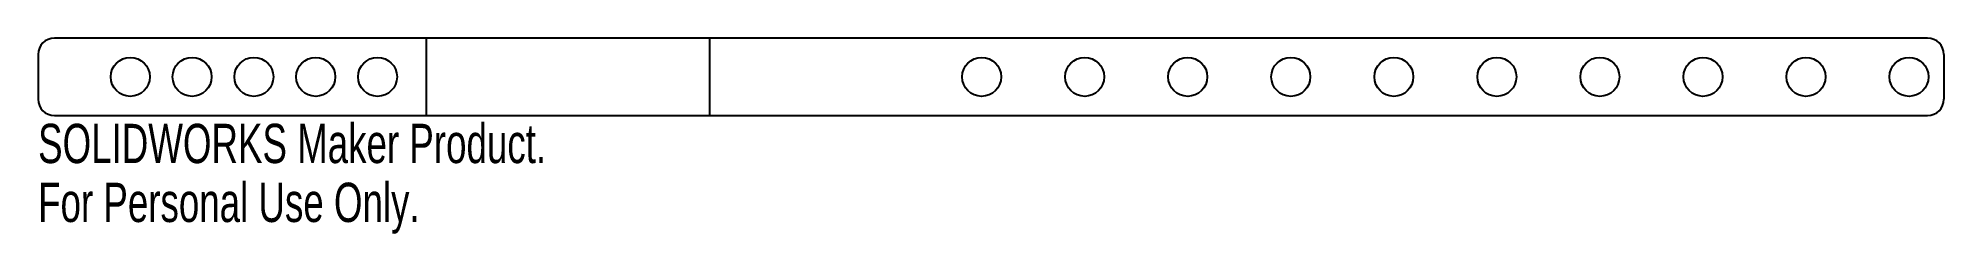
# Model space of a CAD drawing. Header units: inches. Extents: x -1 to 8.25, y -0.76 to 0.19.
import ezdxf

# ---------------------------------------------------------------- set-up
doc = ezdxf.new("R2010")
doc.units = ezdxf.units.IN
doc.header["$MEASUREMENT"] = 0
doc.layers.add('1', color=1, linetype='Continuous')
doc.layers.add('2', color=5, linetype='Continuous')
doc.styles.add('SLDTEXTSTYLE0', font='TXT', dxfattribs={"width": 0.7})

msp = doc.modelspace()

# ---------------------------------------------------------------- linework, layer by layer
for p, q in [((8.1687, 0.1875), (-0.9213, 0.1875)), ((-1, 0.1088), (-1, -0.1088)), ((8.2475, 0.1088), (8.2475, -0.1088)), ((-0.9213, -0.1875), (8.1687, -0.1875))]:
    msp.add_line(p, q)
for centre in [(-0.5529, 0), (-0.2529, 0), (0.0471, 0), (0.3471, 0), (0.6471, 0), (3.5784, 0), (4.0784, 0), (4.5784, 0), (5.0784, 0), (5.5784, 0), (6.0784, 0), (6.5784, 0), (7.0784, 0), (7.5784, 0), (8.0784, 0)]:
    msp.add_circle(centre, 0.0945)
for centre, start, end in [((-0.9213, 0.1088), 90, 180), ((8.1687, 0.1088), 0, 90), ((-0.9213, -0.1088), 180, 270), ((8.1687, -0.1088), 270, 0)]:
    msp.add_arc(centre, 0.0787, start, end)
at = {"layer": '1'}
msp.add_line((2.2587, -0.1875), (2.2587, 0.1875), dxfattribs=at)
at = {"layer": '2'}
msp.add_line((0.8849, -0.1875), (0.8849, 0.1875), dxfattribs=at)

# ---------------------------------------------------------------- texts
at = {"color": 7, "linetype": 'Continuous', "char_height": 0.1903, "attachment_point": 1, "style": 'SLDTEXTSTYLE0'}
for s, insert in [('SOLIDWORKS Maker Product.', (-1, -0.2276)), ('For Personal Use Only.', (-1, -0.5131))]:
    msp.add_mtext(s, dxfattribs=dict(at, insert=insert))

doc.saveas('drawing.dxf')
